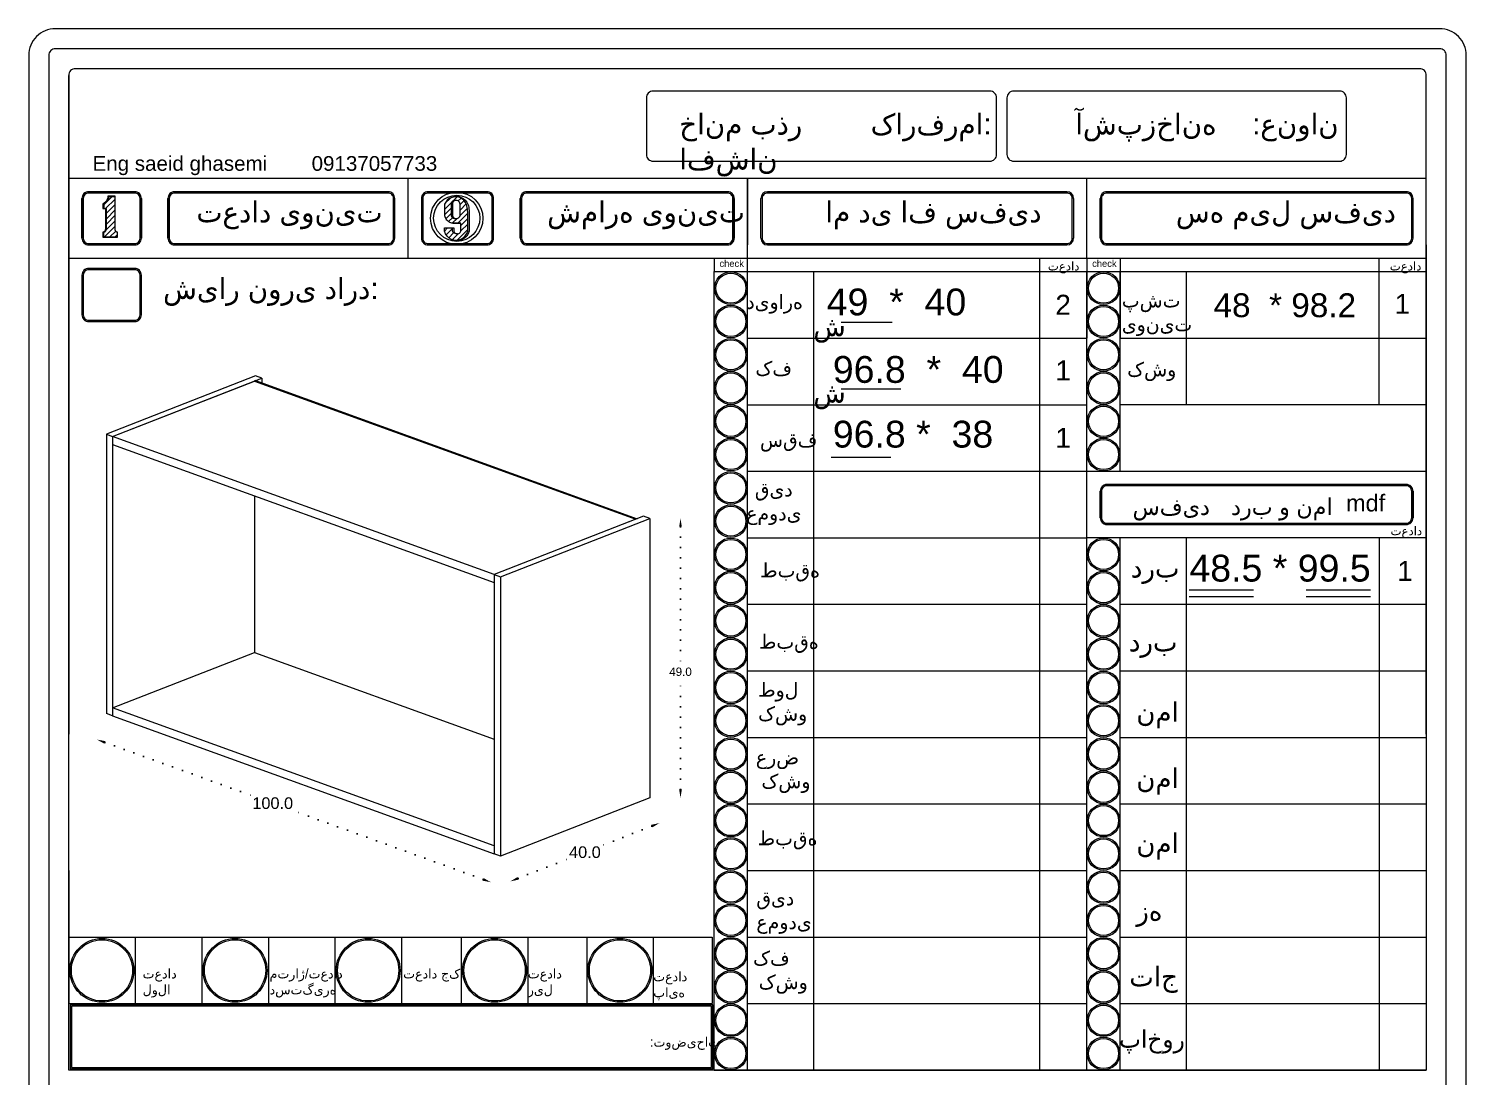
# Model space of a CAD drawing. Header units: inches. Extents: x -1979 to 7680, y -968 to 3127.
# Drawn here: x 3820.4 to 4252.4, y 2812.1 to 3126.9 of the extents above; entities that cross this region are included whole.
import ezdxf

# ---------------------------------------------------------------- set-up
doc = ezdxf.new("R2010")
doc.units = ezdxf.units.IN
doc.header["$MEASUREMENT"] = 0
doc.linetypes.add('ACAD_ISO07W100', pattern=[3, 0, -3])
doc.styles.get("Standard").update_dxf_attribs({"font": 'arial.ttf'})
doc.dimstyles.new('Copy of Standard', dxfattribs={"dimtxt": 2.5, "dimasz": 2.5, "dimexe": 0.18, "dimexo": 0.0625, "dimgap": 0.09, "dimtad": 0, "dimtih": 1, "dimtoh": 1, "dimdec": 1, "dimzin": 0, "dimdsep": 46, "dimtxsty": 'Standard', "dimcen": 0.09, "dimse1": 1, "dimse2": 1, "dimadec": 0, "dimazin": 0, "dimtfac": 1, "dimtdec": 1, "dimtix": 1, "dimtofl": 0, "dimtmove": 0, "dimatfit": 3, "dimfxl": 1, "dimtolj": 1, "dimtzin": 0, "dimarcsym": 0})
doc.dimstyles.get("Standard").update_dxf_attribs({"dimtxt": 3.5, "dimasz": 2.5, "dimexe": 0.18, "dimexo": 0.0625, "dimgap": 0.09, "dimtad": 0, "dimtih": 1, "dimtoh": 1, "dimdec": 1, "dimzin": 0, "dimdsep": 46, "dimtxsty": 'Standard', "dimcen": 0.09, "dimse1": 1, "dimse2": 1, "dimadec": 0, "dimazin": 0, "dimtfac": 1, "dimtdec": 1, "dimtix": 1, "dimtofl": 0, "dimtmove": 0, "dimatfit": 3, "dimfxl": 1, "dimtolj": 1, "dimtzin": 0, "dimarcsym": 0})

# ---------------------------------------------------------------- blocks, each defined once
blk = doc.blocks.new('*D179')
at = {"color": 0, "linetype": 'ACAD_ISO07W100', "lineweight": -2, "transparency": 16777216}
for p, q in [((4016.23, 2977.23), (4016.23, 2935.04)), ((4016.23, 2898.3), (4016.23, 2932.31))]:
    blk.add_line(p, q, dxfattribs=at)
at = {"color": 0, "transparency": 16777216}
for points in [[(4015.82, 2977.23), (4016.65, 2977.23), (4016.23, 2979.73)], [(4015.82, 2898.3), (4016.65, 2898.3), (4016.23, 2895.8)]]:
    blk.add_solid(points, dxfattribs=at)
at = {"layer": 'Defpoints', "color": 0, "transparency": 16777216}
for p in [(4006.97, 2979.73), (4016.23, 2979.73), (4006.97, 2895.8)]:
    blk.add_point(p, dxfattribs=at)
at = {"color": 0, "lineweight": 20, "transparency": 16777216, "insert": (4016.23, 2933.67), "char_height": 2.5, "attachment_point": 5}
blk.add_mtext('\\A1;49.0', dxfattribs=at)
blk = doc.blocks.new('*D180')
at = {"color": 0, "linetype": 'ACAD_ISO07W100', "lineweight": -2, "transparency": 16777216}
for p, q in [((4007.61, 2887.3), (3992.21, 2881.28)), ((3967.4, 2871.58), (3982.81, 2877.6))]:
    blk.add_line(p, q, dxfattribs=at)
at = {"color": 0, "transparency": 16777216}
for points in [[(4007.46, 2887.69), (4007.76, 2886.91), (4009.94, 2888.21)], [(3967.25, 2871.97), (3967.55, 2871.2), (3965.07, 2870.67)]]:
    blk.add_solid(points, dxfattribs=at)
at = {"layer": 'Defpoints', "color": 0, "transparency": 16777216}
for p in [(4006.97, 2895.8), (3962.11, 2878.26), (3965.07, 2870.67)]:
    blk.add_point(p, dxfattribs=at)
at = {"color": 0, "lineweight": 20, "transparency": 16777216, "insert": (3987.51, 2879.44), "char_height": 3.5, "attachment_point": 5}
blk.add_mtext('\\A1;40.0', dxfattribs=at)
blk = doc.blocks.new('*D181')
at = {"color": 0, "linetype": 'ACAD_ISO07W100', "lineweight": -2, "transparency": 16777216}
for p, q in [((3843.21, 2912.45), (3888.51, 2896.05)), ((3956.92, 2871.29), (3898.88, 2892.3))]:
    blk.add_line(p, q, dxfattribs=at)
at = {"color": 0, "transparency": 16777216}
for points in [[(3843.35, 2912.84), (3843.07, 2912.06), (3840.86, 2913.3)], [(3957.06, 2871.68), (3956.78, 2870.89), (3959.27, 2870.43)]]:
    blk.add_solid(points, dxfattribs=at)
at = {"layer": 'Defpoints', "color": 0, "transparency": 16777216}
for p in [(3843.69, 2921.13), (3840.86, 2913.3), (3962.11, 2878.26)]:
    blk.add_point(p, dxfattribs=at)
at = {"color": 0, "lineweight": 20, "transparency": 16777216, "insert": (3893.69, 2894.17), "char_height": 3.5, "attachment_point": 5}
blk.add_mtext('\\A1;100.0', dxfattribs=at)

msp = doc.modelspace()

# ---------------------------------------------------------------- hatches: boundary and pattern name
at = {"lineweight": 20}
h = msp.add_hatch(dxfattribs=at)
h.set_pattern_fill('ANSI31', color=256, scale=9.218651)
h.set_pattern_definition([(45, (3097.1085, 3615.54), (-0.8148213, 0.8148213), [])])
h.paths.add_polyline_path([(3846.87, 3065.79), (3846.78, 3065.83), (3846.7, 3065.89), (3846.62, 3065.95), (3846.55, 3066.02), (3846.49, 3066.1), (3846.44, 3066.19), (3846.4, 3066.28), (3846.37, 3066.37), (3846.35, 3066.47), (3846.35, 3066.57), (3846.35, 3076.5), (3844.48, 3076.5), (3844.46, 3076.27), (3844.41, 3076.04), (3844.34, 3075.81), (3844.26, 3075.6), (3844.15, 3075.39), (3844.03, 3075.19), (3843.89, 3075), (3843.73, 3074.83), (3843.56, 3074.67), (3843.38, 3074.52), (3843.19, 3074.39), (3842.98, 3074.28), (3842.98, 3072.87), (3843.39, 3072.87), (3843.7, 3072.85), (3843.7, 3066.61), (3843.68, 3066.51), (3843.66, 3066.42), (3843.63, 3066.33), (3843.58, 3066.24), (3843.53, 3066.16), (3843.47, 3066.08), (3843.41, 3066.01), (3843.33, 3065.95), (3843.25, 3065.89), (3843.17, 3065.85), (3843.07, 3065.81), (3842.98, 3065.78), (3842.98, 3064.36), (3847.07, 3064.36), (3847.07, 3065.74), (3846.97, 3065.76)])
h = msp.add_hatch(dxfattribs=at)
h.set_pattern_fill('ANSI31', color=256, scale=9.218651)
h.set_pattern_definition([(45, (3344.265, 3615.5903), (-0.8148213, 0.8148213), [])])
h.paths.add_polyline_path([(3952.3, 3069.88), (3952.31, 3070.06), (3952.32, 3070.49), (3952.33, 3070.92), (3952.32, 3071.35), (3952.3, 3071.78), (3952.26, 3072.28), (3952.21, 3072.75), (3952.13, 3073.22), (3952.04, 3073.68), (3951.92, 3074.14), (3951.57, 3074.79), (3951.1, 3075.36), (3950.53, 3075.83), (3949.87, 3076.18), (3949.17, 3076.39), (3948.43, 3076.47), (3947.99, 3076.42), (3947.38, 3076.24), (3946.73, 3075.89), (3946.15, 3075.42), (3945.67, 3074.84), (3945.32, 3074.18), (3945.32, 3070.75), (3945.41, 3070.44), (3945.53, 3070.14), (3945.68, 3069.86), (3945.86, 3069.6), (3946.08, 3069.36), (3946.31, 3069.14), (3946.57, 3068.95), (3946.85, 3068.8), (3947.15, 3068.67), (3947.46, 3068.58), (3947.78, 3068.53), (3947.83, 3068.53), (3949.82, 3068.53), (3950.25, 3068.51), (3950.25, 3066.07), (3950.15, 3065.85), (3950.01, 3065.66), (3949.84, 3065.5), (3949.63, 3065.38), (3949.41, 3065.31), (3949.17, 3065.28), (3948.94, 3065.31), (3948.53, 3065.35), (3948.3, 3065.43), (3948.1, 3065.54), (3947.93, 3065.7), (3947.79, 3065.89), (3947.69, 3066.1), (3947.69, 3067.04), (3945.32, 3067.04), (3945.32, 3066.07), (3945.63, 3065.29), (3946.09, 3064.6), (3946.7, 3064.02), (3947.41, 3063.59), (3948.11, 3063.35), (3948.62, 3063.3), (3949.45, 3063.39), (3950.23, 3063.65), (3950.94, 3064.08), (3951.54, 3064.65), (3952, 3065.34), (3952.3, 3066.1)])
h.paths.add_polyline_path([(3949.75, 3070.3), (3949.56, 3070.12), (3949.34, 3069.99), (3949.1, 3069.91), (3948.84, 3069.88), (3948.59, 3069.91), (3948.34, 3069.99), (3948.12, 3070.12), (3947.93, 3070.3), (3947.78, 3070.51), (3947.69, 3070.75), (3947.69, 3074.18), (3947.73, 3074.48), (3947.84, 3074.76), (3948.02, 3075), (3948.26, 3075.18), (3948.54, 3075.3), (3948.84, 3075.34), (3949.14, 3075.3), (3949.42, 3075.18), (3949.66, 3075), (3949.84, 3074.76), (3949.96, 3074.48), (3950, 3074.18), (3950, 3070.75), (3949.9, 3070.51)], flags=16)

# ---------------------------------------------------------------- linework, layer by layer
for p, q in [((3832.37, 2813.94), (3832.37, 3112.91)), ((4240.37, 3081.94), (3832.37, 3081.94)), ((3832.37, 2902.96), (3832.37, 3081.94)), ((3934.37, 3057.94), (3934.37, 3081.94)), ((4036.37, 3057.94), (4036.37, 3081.94)), ((4036.37, 3081.94), (4036.37, 3061.94)), ((4138.37, 3057.94), (4138.37, 3081.94)), ((3836.37, 3063.94), (3836.37, 3075.94)), ((3852.21, 3077.94), (3838.37, 3077.94)), ((3854.21, 3075.94), (3854.21, 3063.94)), ((3862.21, 3063.94), (3862.21, 3075.94)), ((3928.37, 3077.94), (3864.21, 3077.94)), ((3930.37, 3063.94), (3930.37, 3075.94)), ((3938.37, 3075.94), (3938.37, 3063.94)), ((3958.08, 3077.94), (3940.37, 3077.94)), ((3960.08, 3063.94), (3960.08, 3075.94)), ((3968.08, 3063.94), (3968.08, 3075.94)), ((4030.37, 3077.94), (3970.08, 3077.94)), ((4032.37, 3075.94), (4032.37, 3063.94)), ((4040.37, 3063.94), (4040.37, 3075.94)), ((4132.37, 3077.94), (4042.37, 3077.94)), ((4134.37, 3075.94), (4134.37, 3063.94)), ((4142.37, 3063.94), (4142.37, 3075.94)), ((4234.37, 3077.94), (4144.37, 3077.94)), ((4236.37, 3063.94), (4236.37, 3075.94)), ((3842.98, 3074.28), (3842.98, 3072.87)), ((3842.98, 3064.36), (3847.07, 3064.36)), ((3838.37, 3061.94), (3852.21, 3061.94)), ((3928.37, 3061.94), (3864.21, 3061.94)), ((3940.37, 3061.94), (3958.08, 3061.94)), ((4030.37, 3061.94), (3970.08, 3061.94)), ((4042.37, 3061.94), (4132.37, 3061.94)), ((4144.37, 3061.94), (4234.37, 3061.94)), ((4240.37, 3061.94), (4240.37, 2813.94)), ((3832.37, 3057.94), (4240.37, 3057.94)), ((4026.37, 3057.94), (4026.37, 3053.94)), ((4036.37, 2813.94), (4036.37, 3057.94)), ((4124.19, 2813.94), (4124.19, 3057.94)), ((4138.37, 3057.94), (4138.37, 3033.94)), ((4148.37, 3057.94), (4148.37, 3033.94)), ((4226.15, 3013.94), (4226.15, 3057.94)), ((4026.37, 3053.94), (4240.37, 3053.94)), ((4026.37, 2813.94), (4026.37, 3053.94)), ((4056.18, 3053.94), (4056.18, 2813.94)), ((4138.37, 2897.94), (4138.37, 3053.94)), ((4138.37, 2813.94), (4138.37, 3053.94)), ((4148.37, 2993.94), (4148.37, 3053.94)), ((4148.37, 2993.94), (4148.37, 3053.94)), ((4148.37, 3053.94), (4148.37, 3033.94)), ((4168.18, 3053.94), (4168.18, 3013.94)), ((4064.53, 3038.69), (4079.86, 3038.69)), ((4036.37, 3033.94), (4138.37, 3033.94)), ((4148.37, 3033.94), (4240.37, 3033.94)), ((4064.53, 3018.69), (4082.42, 3018.69)), ((4036.37, 3013.94), (4138.37, 3013.94)), ((4240.37, 3013.94), (4148.37, 3013.94)), ((4240.37, 3013.94), (4220.37, 3013.94)), ((4061.53, 2998.19), (4079.42, 2998.19)), ((4036.37, 2993.94), (4240.37, 2993.94)), ((4234.37, 2989.94), (4144.37, 2989.94)), ((4142.37, 2979.94), (4142.37, 2987.94)), ((4236.37, 2987.94), (4236.37, 2979.94)), ((4234.37, 2977.94), (4144.37, 2977.94)), ((4036.37, 2973.94), (4138.37, 2973.94)), ((4240.37, 2973.94), (4138.37, 2973.94)), ((4148.37, 2813.94), (4148.37, 2973.94)), ((4168.18, 2973.94), (4168.18, 2813.94)), ((4226.15, 2973.94), (4226.15, 2813.94)), ((4169.06, 2958.34), (4188.4, 2958.34)), ((4169.06, 2956.32), (4188.4, 2956.32)), ((4204.24, 2958.34), (4223.57, 2958.34)), ((4204.24, 2956.32), (4223.57, 2956.32)), ((4036.37, 2953.94), (4138.37, 2953.94)), ((4036.37, 2953.94), (4056.18, 2953.94)), ((4036.37, 2953.94), (4138.37, 2953.94)), ((4104.88, 2953.94), (4138.37, 2953.94)), ((4148.37, 2953.94), (4240.37, 2953.94)), ((4036.37, 2933.94), (4056.18, 2933.94)), ((4036.37, 2933.94), (4138.37, 2933.94)), ((4148.37, 2933.94), (4240.37, 2933.94)), ((4148.37, 2933.94), (4240.37, 2933.94)), ((4036.37, 2913.94), (4138.37, 2913.94)), ((4148.37, 2913.94), (4240.37, 2913.94)), ((4036.37, 2893.94), (4138.37, 2893.94)), ((4124.19, 2893.94), (4138.37, 2893.94)), ((4148.37, 2893.94), (4240.37, 2893.94)), ((3832.37, 2873.94), (3832.37, 2833.94)), ((3832.37, 2873.94), (3832.37, 2833.94)), ((4036.37, 2873.94), (4138.37, 2873.94)), ((4124.19, 2873.94), (4138.37, 2873.94)), ((4148.37, 2873.94), (4240.37, 2873.94)), ((4148.37, 2873.94), (4240.37, 2873.94)), ((3832.37, 2853.94), (4025.75, 2853.94)), ((3852.37, 2853.94), (3852.37, 2833.94)), ((3872.37, 2853.94), (3872.37, 2833.94)), ((3892.37, 2853.94), (3892.37, 2833.94)), ((3912.37, 2853.94), (3912.37, 2833.94)), ((3932.37, 2853.94), (3932.37, 2833.94)), ((3950.36, 2853.94), (3950.36, 2833.94)), ((3970.36, 2853.94), (3970.36, 2833.94)), ((3988.04, 2853.94), (3988.04, 2833.94)), ((4008.04, 2853.94), (4008.04, 2833.94)), ((4025.75, 2853.94), (4025.75, 2833.94)), ((4036.37, 2853.94), (4138.37, 2853.94)), ((4036.37, 2853.94), (4138.37, 2853.94)), ((4124.19, 2853.94), (4138.37, 2853.94)), ((4148.37, 2853.94), (4240.37, 2853.94)), ((4148.37, 2853.94), (4240.37, 2853.94)), ((3832.37, 2833.94), (4025.75, 2833.94)), ((4036.37, 2833.94), (4138.37, 2833.94)), ((4036.37, 2833.94), (4138.37, 2833.94)), ((4124.19, 2833.94), (4138.37, 2833.94)), ((4148.37, 2833.94), (4240.37, 2833.94)), ((4148.37, 2833.94), (4240.37, 2833.94)), ((4026.37, 2813.94), (3832.37, 2813.94)), ((4026.37, 2813.94), (4138.37, 2813.94)), ((4026.37, 2813.94), (4240.37, 2813.94)), ((4026.37, 2813.94), (4138.37, 2813.94))]:
    msp.add_line(p, q, dxfattribs=at)
at = {"linetype": 'Continuous', "lineweight": 20, "extrusion": (0, 0.92657, 0.376122)}
for p, q in [((3888.56, 3022.59), (3843.69, 3005.06)), ((3845.56, 3004.38), (3890.42, 3021.92)), ((3845.56, 3004.38), (3888.18, 3021.04)), ((3888.52, 3021.17), (3888.18, 3021.04)), ((4002.86, 2979.53), (3888.18, 3021.04)), ((3888.18, 3021.04), (4002.86, 2979.53)), ((3888.52, 3021.17), (4003.2, 2979.66)), ((3890.42, 3021.92), (3888.56, 3022.59)), ((3890.42, 3021.92), (3890.42, 3020.48)), ((3843.69, 3005.06), (3845.56, 3004.38)), ((3843.69, 3005.06), (3843.69, 2921.13)), ((3960.24, 2962.87), (3845.56, 3004.38)), ((3845.56, 3004.38), (3845.56, 3001.99)), ((3845.56, 3004.38), (3845.56, 2920.45)), ((3845.56, 3001.99), (3960.24, 2960.47)), ((3888.18, 2986.56), (3888.18, 2939.51)), ((4005.11, 2980.41), (3960.24, 2962.87)), ((4002.86, 2979.53), (3960.24, 2962.87)), ((3962.11, 2962.2), (4006.97, 2979.73)), ((4003.2, 2979.66), (4002.86, 2979.53)), ((4006.97, 2979.73), (4005.11, 2980.41)), ((4006.97, 2979.73), (4006.97, 2895.8)), ((3960.24, 2962.87), (3960.24, 2960.47)), ((3960.24, 2962.87), (3962.11, 2962.2)), ((3960.24, 2962.87), (3960.24, 2878.94)), ((3962.11, 2962.2), (3962.11, 2878.26)), ((3845.56, 2922.85), (3888.18, 2939.51)), ((3888.18, 2939.51), (3960.24, 2913.42)), ((3845.56, 2920.45), (3843.69, 2921.13)), ((3960.24, 2881.34), (3845.56, 2922.85)), ((3845.56, 2922.85), (3845.56, 2920.45)), ((3845.56, 2920.45), (3960.24, 2878.94)), ((4006.97, 2895.8), (3962.11, 2878.26)), ((3960.24, 2881.34), (3960.24, 2878.94)), ((3962.11, 2878.26), (3960.24, 2878.94))]:
    msp.add_line(p, q, dxfattribs=at)
at = {"lineweight": 20}
for points in [[(3828.37, 2520.91), (4244.37, 2520.91, 0.414214), (4252.37, 2528.91), (4252.37, 3118.91, 0.414214), (4244.37, 3126.91), (3828.37, 3126.91, 0.414214), (3820.37, 3118.91), (3820.37, 2528.91, 0.414214)], [(3828.37, 2526.91), (4244.37, 2526.91, 0.414214), (4246.37, 2528.91), (4246.37, 3118.91, 0.414214), (4244.37, 3120.91), (3828.37, 3120.91, 0.414214), (3826.37, 3118.91), (3826.37, 2528.91, 0.414214)], [(4111.22, 3106.16, 0.414214), (4109.22, 3108.16), (4007.98, 3108.16, 0.414214), (4005.98, 3106.16), (4005.98, 3089.12, 0.414214), (4007.98, 3087.12), (4109.22, 3087.12, 0.414214), (4111.22, 3089.12)], [(4116.35, 3087.12), (4214.35, 3087.12, 0.414214), (4216.35, 3089.12), (4216.35, 3106.16, 0.414214), (4214.35, 3108.16), (4116.35, 3108.16, 0.414214), (4114.35, 3106.16), (4114.35, 3089.12, 0.414214)], [(4216.35, 3106.16, 0.414214), (4214.35, 3108.16), (4116.35, 3108.16, 0.414214), (4114.35, 3106.16), (4114.35, 3089.12, 0.414214), (4116.35, 3087.12), (4214.35, 3087.12, 0.414214), (4216.35, 3089.12)], [(3854.21, 3075.94, 0.414214), (3852.21, 3077.94), (3838.37, 3077.94, 0.414214), (3836.37, 3075.94), (3836.37, 3063.94, 0.414214), (3838.37, 3061.94), (3852.21, 3061.94, 0.414214), (3854.21, 3063.94)], [(3853.81, 3075.94, 0.414214), (3852.21, 3077.54), (3838.37, 3077.54, 0.414214), (3836.77, 3075.94), (3836.77, 3063.94, 0.414214), (3838.37, 3062.34), (3852.21, 3062.34, 0.414214), (3853.81, 3063.94)], [(3930.37, 3075.94, 0.414214), (3928.37, 3077.94), (3864.21, 3077.94, 0.414214), (3862.21, 3075.94), (3862.21, 3063.94, 0.414214), (3864.21, 3061.94), (3928.37, 3061.94, 0.414214), (3930.37, 3063.94)], [(3929.97, 3075.94, 0.414214), (3928.37, 3077.54), (3864.21, 3077.54, 0.414214), (3862.61, 3075.94), (3862.61, 3063.94, 0.414214), (3864.21, 3062.34), (3928.37, 3062.34, 0.414214), (3929.97, 3063.94)], [(3960.08, 3075.94, 0.414214), (3958.08, 3077.94), (3940.37, 3077.94, 0.414214), (3938.37, 3075.94), (3938.37, 3063.94, 0.414214), (3940.37, 3061.94), (3958.08, 3061.94, 0.414214), (3960.08, 3063.94)], [(3959.68, 3075.94, 0.414214), (3958.08, 3077.54), (3940.37, 3077.54, 0.414214), (3938.77, 3075.94), (3938.77, 3063.94, 0.414214), (3940.37, 3062.34), (3958.08, 3062.34, 0.414214), (3959.68, 3063.94)], [(4032.37, 3075.94, 0.414214), (4030.37, 3077.94), (3970.08, 3077.94, 0.414214), (3968.08, 3075.94), (3968.08, 3063.94, 0.414214), (3970.08, 3061.94), (4030.37, 3061.94, 0.414214), (4032.37, 3063.94)], [(4031.97, 3075.94, 0.414214), (4030.37, 3077.54), (3970.08, 3077.54, 0.414214), (3968.48, 3075.94), (3968.48, 3063.94, 0.414214), (3970.08, 3062.34), (4030.37, 3062.34, 0.414214), (4031.97, 3063.94)], [(4133.97, 3075.94, 0.414214), (4132.37, 3077.54), (4042.37, 3077.54, 0.414214), (4040.77, 3075.94), (4040.77, 3063.94, 0.414214), (4042.37, 3062.34), (4132.37, 3062.34, 0.414214), (4133.97, 3063.94)], [(4236.37, 3075.94, 0.414214), (4234.37, 3077.94), (4144.37, 3077.94, 0.414214), (4142.37, 3075.94), (4142.37, 3063.94, 0.414214), (4144.37, 3061.94), (4234.37, 3061.94, 0.414214), (4236.37, 3063.94)], [(4235.97, 3075.94, 0.414214), (4234.37, 3077.54), (4144.37, 3077.54, 0.414214), (4142.77, 3075.94), (4142.77, 3063.94, 0.414214), (4144.37, 3062.34), (4234.37, 3062.34, 0.414214), (4235.97, 3063.94)], [(3854.21, 3052.9, 0.414214), (3852.21, 3054.9), (3838.37, 3054.9, 0.414214), (3836.37, 3052.9), (3836.37, 3040.9, 0.414214), (3838.37, 3038.9), (3852.21, 3038.9, 0.414214), (3854.21, 3040.9)], [(3854.21, 3052.9, 0.414214), (3852.21, 3054.9), (3838.37, 3054.9, 0.414214), (3836.37, 3052.9), (3836.37, 3040.9, 0.414214), (3838.37, 3038.9), (3852.21, 3038.9, 0.414214), (3854.21, 3040.9)], [(3853.81, 3052.9, 0.414214), (3852.21, 3054.5), (3838.37, 3054.5, 0.414214), (3836.77, 3052.9), (3836.77, 3040.9, 0.414214), (3838.37, 3039.3), (3852.21, 3039.3, 0.414214), (3853.81, 3040.9)], [(3853.81, 3052.9, 0.414214), (3852.21, 3054.5), (3838.37, 3054.5, 0.414214), (3836.77, 3052.9), (3836.77, 3040.9, 0.414214), (3838.37, 3039.3), (3852.21, 3039.3, 0.414214), (3853.81, 3040.9)], [(4236.37, 2987.94, 0.414214), (4234.37, 2989.94), (4144.37, 2989.94, 0.414214), (4142.37, 2987.94), (4142.37, 2979.94, 0.414214), (4144.37, 2977.94), (4234.37, 2977.94, 0.414214), (4236.37, 2979.94)], [(4235.97, 2987.94, 0.414214), (4234.37, 2989.54), (4144.37, 2989.54, 0.414214), (4142.77, 2987.94), (4142.77, 2979.94, 0.414214), (4144.37, 2978.34), (4234.37, 2978.34, 0.414214), (4235.97, 2979.94)]]:
    msp.add_lwpolyline(points, format="xyb", close=True, dxfattribs=at)
for points in [[(4240.37, 2914.89), (4240.37, 3112.91, 0.414214), (4238.37, 3114.91), (3834.37, 3114.91, 0.414214), (3832.37, 3112.91), (3832.37, 2914.89)], [(4111.22, 3106.16, 0.414214), (4109.22, 3108.16), (4007.98, 3108.16, 0.414214), (4005.98, 3106.16), (4005.98, 3089.12, 0.414214), (4007.98, 3087.12), (4109.22, 3087.12, 0.414214), (4111.22, 3089.12), (4111.22, 3106.16)]]:
    msp.add_lwpolyline(points, format="xyb", dxfattribs=at)
for points in [[(3842.67, 3064.29), (3847.07, 3064.29), (3847.07, 3064.36), (3847.07, 3065.74), (3846.97, 3065.76), (3846.87, 3065.79), (3846.78, 3065.83), (3846.7, 3065.89), (3846.62, 3065.95), (3846.55, 3066.02), (3846.49, 3066.1), (3846.44, 3066.19), (3846.4, 3066.28), (3846.37, 3066.37), (3846.35, 3066.47), (3846.35, 3066.57), (3846.35, 3076.5), (3846.35, 3076.56), (3844.18, 3076.56), (3844.16, 3076.32), (3844.11, 3076.09), (3844.04, 3075.86), (3843.95, 3075.65), (3843.85, 3075.43), (3843.72, 3075.23), (3843.58, 3075.04), (3843.43, 3074.87), (3843.25, 3074.71), (3843.07, 3074.56), (3842.87, 3074.43), (3842.67, 3074.32), (3842.67, 3072.87), (3842.98, 3072.87), (3843.39, 3072.87), (3843.39, 3066.57), (3843.37, 3066.47), (3843.35, 3066.38), (3843.32, 3066.29), (3843.27, 3066.2), (3843.22, 3066.11), (3843.16, 3066.04), (3843.09, 3065.97), (3843.02, 3065.9), (3842.94, 3065.85), (3842.85, 3065.8), (3842.76, 3065.76), (3842.67, 3065.74), (3842.67, 3064.29), (3842.98, 3064.36), (3842.98, 3065.78), (3843.07, 3065.81), (3843.17, 3065.85), (3843.25, 3065.89), (3843.33, 3065.95), (3843.41, 3066.01), (3843.47, 3066.08), (3843.53, 3066.16), (3843.58, 3066.24), (3843.63, 3066.33), (3843.66, 3066.42), (3843.68, 3066.51), (3843.7, 3066.61), (3843.7, 3072.85), (3843.39, 3072.87)], [(3842.67, 3074.32), (3842.98, 3074.28), (3843.19, 3074.39), (3843.38, 3074.52), (3843.56, 3074.67), (3843.73, 3074.83), (3843.89, 3075), (3844.03, 3075.19), (3844.15, 3075.39), (3844.26, 3075.6), (3844.34, 3075.81), (3844.41, 3076.04), (3844.46, 3076.27), (3844.48, 3076.5)], [(3844.18, 3076.56), (3844.48, 3076.5), (3846.35, 3076.5)], [(3947.38, 3076.24), (3946.73, 3075.89), (3946.15, 3075.42), (3945.67, 3074.84), (3945.32, 3074.18), (3945.32, 3070.75), (3945.41, 3070.44), (3945.53, 3070.14), (3945.68, 3069.86), (3945.86, 3069.6), (3946.08, 3069.36), (3946.31, 3069.14), (3946.57, 3068.95), (3946.85, 3068.8), (3947.15, 3068.67), (3947.46, 3068.58), (3947.78, 3068.53), (3947.83, 3068.53), (3948.1, 3068.51), (3950.25, 3068.51)], [(3947.38, 3076.24), (3947.99, 3076.42), (3948.1, 3076.46), (3948.84, 3076.53), (3949.58, 3076.46), (3950.3, 3076.24), (3950.96, 3075.89), (3951.54, 3075.42), (3952.01, 3074.84), (3952.36, 3074.18), (3952.48, 3073.72), (3952.58, 3073.25), (3952.66, 3072.78), (3952.71, 3072.3), (3952.75, 3071.79), (3952.76, 3071.36), (3952.77, 3070.92), (3952.77, 3070.49), (3952.76, 3070.06), (3952.75, 3069.88), (3952.75, 3066.07), (3952.44, 3065.29), (3951.98, 3064.6), (3951.37, 3064.02), (3950.66, 3063.59), (3949.87, 3063.32), (3949.17, 3063.24)], [(3948.11, 3063.35), (3948.62, 3063.3), (3949.45, 3063.39), (3950.23, 3063.65), (3950.94, 3064.08), (3951.54, 3064.65), (3952, 3065.34), (3952.3, 3066.1), (3952.3, 3069.88), (3952.31, 3070.06), (3952.32, 3070.49), (3952.33, 3070.92), (3952.32, 3071.35), (3952.3, 3071.78), (3952.26, 3072.28), (3952.21, 3072.75), (3952.13, 3073.22), (3952.04, 3073.68), (3951.92, 3074.14), (3951.57, 3074.79), (3951.1, 3075.36), (3950.53, 3075.83), (3949.87, 3076.18), (3949.17, 3076.39), (3948.43, 3076.47), (3947.99, 3076.42)], [(3948.43, 3075.29), (3948.14, 3075.25), (3947.86, 3075.13), (3947.62, 3074.95), (3947.44, 3074.71), (3947.33, 3074.44), (3947.29, 3074.14), (3947.29, 3070.74), (3947.38, 3070.51), (3947.53, 3070.3), (3947.72, 3070.12), (3947.94, 3069.99), (3948.18, 3069.91), (3948.43, 3069.88), (3948.84, 3069.88), (3949.1, 3069.91), (3949.34, 3069.99), (3949.56, 3070.12), (3949.75, 3070.3), (3949.9, 3070.51), (3950, 3070.75), (3950, 3074.18)], [(3950, 3074.18), (3949.96, 3074.48), (3949.84, 3074.76), (3949.66, 3075), (3949.42, 3075.18), (3949.14, 3075.3), (3948.84, 3075.34), (3948.54, 3075.3), (3948.26, 3075.18), (3948.02, 3075), (3947.84, 3074.76), (3947.73, 3074.48), (3947.69, 3074.18), (3947.69, 3070.75), (3947.78, 3070.51), (3947.93, 3070.3), (3948.12, 3070.12), (3948.34, 3069.99), (3948.59, 3069.91), (3948.84, 3069.88)], [(3949.17, 3065.28), (3949.41, 3065.31), (3949.63, 3065.38), (3949.84, 3065.5), (3950.01, 3065.66), (3950.15, 3065.85), (3950.25, 3066.07), (3950.25, 3068.51), (3949.82, 3068.53), (3947.83, 3068.53)], [(3949.03, 3063.23), (3948.2, 3063.32), (3948.11, 3063.35), (3947.41, 3063.59), (3946.7, 3064.02), (3946.09, 3064.6), (3945.63, 3065.29), (3945.32, 3066.07), (3945.32, 3067.04), (3947.69, 3067.04), (3948.1, 3067.04), (3948.1, 3066.07), (3948.19, 3065.85), (3948.33, 3065.66), (3948.51, 3065.5), (3948.71, 3065.38), (3948.94, 3065.31)], [(3949.17, 3065.28), (3948.94, 3065.31), (3948.53, 3065.35), (3948.3, 3065.43), (3948.1, 3065.54), (3947.93, 3065.7), (3947.79, 3065.89), (3947.69, 3066.1), (3947.69, 3067.04)]]:
    msp.add_lwpolyline(points, dxfattribs=at)
for points in [[(3949.17, 3063.23), (3949.17, 3063.24), (3949.03, 3063.23)], [(3832.37, 3057.94), (4240.37, 3057.94), (4240.37, 2813.94), (3832.37, 2813.94)], [(4026.37, 2813.94), (3832.37, 2813.94), (3832.37, 3057.94), (4240.37, 3057.94), (4240.37, 2813.94)], [(4025.97, 2833.54), (3832.77, 2833.54), (3832.77, 2814.34), (4025.97, 2814.34)], [(4025.57, 2833.14), (3833.17, 2833.14), (3833.17, 2814.74), (4025.57, 2814.74)]]:
    msp.add_lwpolyline(points, close=True, dxfattribs=at)
for centre, radius in [((3948.98, 3069.95), 7.86), ((3948.98, 3069.95), 6.94), ((4031.37, 3048.94), 4.92), ((4031.37, 3048.94), 4.52), ((4143.37, 3048.94), 4.92), ((4143.37, 3048.94), 4.52), ((4031.37, 3038.94), 4.92), ((4031.37, 3038.94), 4.52), ((4143.37, 3038.94), 4.92), ((4143.37, 3038.94), 4.52), ((4031.37, 3028.94), 4.92), ((4031.37, 3028.94), 4.52), ((4143.37, 3028.94), 4.92), ((4143.37, 3028.94), 4.52), ((4031.37, 3018.94), 4.92), ((4031.37, 3018.94), 4.52), ((4143.37, 3018.94), 4.92), ((4143.37, 3018.94), 4.52), ((4031.37, 3008.94), 4.92), ((4031.37, 3008.94), 4.52), ((4143.37, 3008.94), 4.92), ((4143.37, 3008.94), 4.52), ((4031.37, 2998.94), 4.92), ((4031.37, 2998.94), 4.52), ((4143.37, 2998.94), 4.92), ((4143.37, 2998.94), 4.52), ((4031.37, 2988.94), 4.92), ((4031.37, 2988.94), 4.52), ((4031.37, 2978.94), 4.92), ((4031.37, 2978.94), 4.52), ((4031.37, 2968.94), 4.92), ((4031.37, 2968.94), 4.52), ((4143.37, 2968.94), 4.92), ((4143.37, 2968.94), 4.52), ((4031.37, 2958.94), 4.92), ((4143.37, 2958.94), 4.92), ((4031.37, 2958.94), 4.52), ((4143.37, 2958.94), 4.52), ((4031.37, 2948.94), 4.92), ((4031.37, 2948.94), 4.52), ((4143.37, 2948.94), 4.92), ((4143.37, 2948.94), 4.52), ((4031.37, 2938.94), 4.92), ((4031.37, 2938.94), 4.52), ((4143.37, 2938.94), 4.92), ((4143.37, 2938.94), 4.52), ((4031.37, 2928.94), 4.92), ((4031.37, 2928.94), 4.52), ((4143.37, 2928.94), 4.92), ((4143.37, 2928.94), 4.52), ((4031.37, 2918.94), 4.92), ((4031.37, 2918.94), 4.52), ((4143.37, 2918.94), 4.92), ((4143.37, 2918.94), 4.52), ((4031.37, 2908.94), 4.92), ((4031.37, 2908.94), 4.52), ((4143.37, 2908.94), 4.92), ((4143.37, 2908.94), 4.52), ((4031.37, 2898.94), 4.92), ((4031.37, 2898.94), 4.52), ((4143.37, 2898.94), 4.92), ((4143.37, 2898.94), 4.52), ((4031.37, 2888.94), 4.92), ((4031.37, 2888.94), 4.52), ((4143.37, 2888.94), 4.92), ((4143.37, 2888.94), 4.52), ((4031.37, 2878.94), 4.92), ((4031.37, 2878.94), 4.52), ((4143.37, 2878.94), 4.92), ((4143.37, 2878.94), 4.52), ((4031.37, 2868.94), 4.92), ((4031.37, 2868.94), 4.52), ((4143.37, 2868.94), 4.92), ((4143.37, 2868.94), 4.52), ((4031.37, 2858.94), 4.92), ((4031.37, 2858.94), 4.52), ((4143.37, 2858.94), 4.92), ((4143.37, 2858.94), 4.52), ((3842.37, 2843.94), 9.6), ((3842.37, 2843.94), 9.2), ((3882.37, 2843.94), 9.6), ((3882.37, 2843.94), 9.2), ((3922.37, 2843.94), 9.6), ((3922.37, 2843.94), 9.2), ((3960.36, 2843.94), 9.6), ((3960.36, 2843.94), 9.2), ((3998.04, 2843.94), 9.6), ((3998.04, 2843.94), 9.2), ((4031.37, 2848.94), 4.92), ((4031.37, 2848.94), 4.52), ((4143.37, 2848.94), 4.92), ((4143.37, 2848.94), 4.52), ((4031.37, 2838.94), 4.92), ((4031.37, 2838.94), 4.52), ((4143.37, 2838.94), 4.92), ((4143.37, 2838.94), 4.52), ((4031.37, 2828.94), 4.92), ((4031.37, 2828.94), 4.52), ((4143.37, 2828.94), 4.92), ((4143.37, 2828.94), 4.52), ((4031.37, 2818.94), 4.92), ((4031.37, 2818.94), 4.52), ((4143.37, 2818.94), 4.92), ((4143.37, 2818.94), 4.52)]:
    msp.add_circle(centre, radius, dxfattribs=at)
for centre, start, end in [((3838.37, 3075.94), 90, 180), ((3852.21, 3075.94), 0, 90), ((3864.21, 3075.94), 90, 180), ((3928.37, 3075.94), 0, 90), ((3940.37, 3075.94), 90, 180), ((3958.08, 3075.94), 0, 90), ((3970.08, 3075.94), 90, 180), ((4030.37, 3075.94), 0, 90), ((4042.37, 3075.94), 90, 180), ((4132.37, 3075.94), 0, 90), ((4144.37, 3075.94), 90, 180), ((4234.37, 3075.94), 0, 90), ((3838.37, 3063.94), 180, 270), ((3852.21, 3063.94), 270, 0), ((3864.21, 3063.94), 180, 270), ((3928.37, 3063.94), 270, 0), ((3940.37, 3063.94), 180, 270), ((3958.08, 3063.94), 270, 0), ((3970.08, 3063.94), 180, 270), ((4030.37, 3063.94), 270, 0), ((4042.37, 3063.94), 180, 270), ((4132.37, 3063.94), 270, 0), ((4144.37, 3063.94), 180, 270), ((4234.37, 3063.94), 270, 0), ((4144.37, 2987.94), 90, 180), ((4234.37, 2987.94), 0, 90), ((4144.37, 2979.94), 180, 270), ((4234.37, 2979.94), 270, 0)]:
    msp.add_arc(centre, 2, start, end, dxfattribs=at)

# ---------------------------------------------------------------- texts
at = {"lineweight": 20, "attachment_point": 1}
for s, width, gutter_width, heights, insert, char_height in [('آشپزخانه', 22.2332, 164.79, [0], (4134.87, 3101.45), 6.311), ('خانم بذر افشان', 63.6911, 164.79, [0], (4015.87, 3101.45), 6.3113), ('{\\fArial|b0|i0|c178|p34;کارفرما:}', 0.2338, 164.79, [0], (4073.37, 3101.45), 6.3113), (':عنوان', 22.2332, 164.79, [0], (4188.04, 3101.45), 6.311), ('{\\fArial|b0|i0|c178|p34;Eng saeid ghasemi}', 79.2452, 164.79, [0], (3839.54, 3088.64), 4.4179), ('{\\fArial|b0|i0|c178|p34;09137057733 }', 65.4498, 164.79, [0], (3905.38, 3088.64), 4.4179), ('{\\fArial|b0|i0|c178|p34;تعداد یونیت}', 65.4498, 164.79, [0], (3870.75, 3075.06), 6.3113), ('{\\fArial|b0|i0|c178|p34;شماره یونیت}', 65.4498, 164.79, [0], (3976.17, 3075.06), 6.3113), ('{\\fArial|b0|i0|c178|p34;ام دی اف سفید}', 65.4498, 164.79, [0], (4059.78, 3075.06), 6.3113), ('{\\fArial|b0|i0|c178|p34;سه میل سفید}', 65.4498, 164.79, [0], (4165.11, 3075.06), 6.3113), ('{\\fArial|b0|i0|c178|p34;check}', 8.1204, 164.79, [0], (4027.95, 3057.36), 2.0101), ('{\\fArial|b0|i0|c178|p34;تعداد }', 11.7486, 164.79, [0], (4126.62, 3056.95), 2.6665), ('{\\fArial|b0|i0|c178|p34;check}', 8.423, 164.79, [0], (4139.95, 3057.36), 2.0101), ('{\\fArial|b0|i0|c178|p34;تعداد }', 10.9902, 164.79, [0], (4229.38, 3056.95), 2.6665), ('{\\fArial|b0|i0|c178|p34;شیار نوری دارد:}', 65.4498, 164.79, [0], (3860.75, 3052.02), 6.3113), ('{\\fArial|b0|i0|c178|p34;شیار نوری دارد:}', 65.4498, 164.79, [0], (3860.75, 3052.02), 6.3113), ('{\\fArial|b0|i0|c178|p34;دیواره }', 17.3175, 247.18, [0], (4036.01, 3047.03), 4.3074), ('49  *  40', 61.9823, 462.54, [8.23], (4060.18, 3048.84), 8.06), ('2{\\fArial|b0|i0|c178|p34; }', 8.5903, 164.79, [0], (4128.89, 3046.97), 6), ('{\\fArial|b0|i0|c178|p34;پشت \\Pیونیت}', 19.3052, 247.18, [0], (4148.87, 3047.48), 4.3074), ('48  * 98.2', 58.0086, 411.15, [7.32], (4176.42, 3047.4), 7.165), ('1{\\fArial|b0|i0|c178|p34; }', 8.5903, 164.79, [0], (4230.85, 3047.24), 6), ('{\\fArial|b0|i0|c178|p34;ش}', 15.3157, 346.26, [0], (4056.18, 3040.59), 6.0339), ('96.8  *  40', 65.2593, 462.54, [0], (4062.01, 3028.56), 8.0603), ('{\\fArial|b0|i0|c178|p34;کف }', 15.3367, 247.18, [0], (4038.75, 3027.03), 4.3074), ('1{\\fArial|b0|i0|c178|p34; }', 8.5903, 164.79, [0], (4128.89, 3027.24), 6), ('{\\fArial|b0|i0|c178|p34;کشو }', 17.7019, 247.18, [0], (4150.48, 3026.76), 4.3074), ('{\\fArial|b0|i0|c178|p34;ش}', 15.3157, 346.26, [0], (4056.18, 3020.59), 6.0339), ('96.8 *  38', 66.8047, 462.54, [0], (4062.01, 3009.11), 8.06), ('1{\\fArial|b0|i0|c178|p34; }', 8.5903, 164.79, [0], (4128.89, 3006.97), 6), ('{\\fArial|b0|i0|c178|p34;سقف}', 20.995, 247.18, [0], (4040.11, 3005.56), 4.3074), ('\\pxqc;{\\fArial|b0|i0|c178|p34;قید\\Pعمودی  }', 21.1589, 247.18, [0], (4033.69, 2990.67), 4.3074), ('{\\fArial|b0|i0|c178|p34;سفید}', 37.9723, 164.79, [0], (4152.1, 2985.86), 5.0582), ('{\\fArial|b0|i0|c178|p34;درب و نما}', 36.0682, 164.79, [0], (4181.71, 2985.86), 5.0582), ('mdf', 17.2431, 132.07, [0], (4216.22, 2986.91), 5.058), ('{\\fArial|b0|i0|c178|p34;تعداد }', 10.7715, 164.79, [0], (4229.6, 2977.39), 2.6665), ('48.5 * 99.5', 65.2593, 462.54, [8.23], (4169.18, 2968.84), 8.0603), ('{\\fArial|b0|i0|c178|p34;طبقه}', 98.1747, 247.18, [0], (4040.16, 2966.36), 4.3074), ('{\\fArial|b0|i0|c178|p34;درب}', 20.6748, 340.12, [0], (4151.57, 2967.94), 5.927), ('1{\\fArial|b0|i0|c178|p34; }', 8.5903, 164.79, [0], (4231.62, 2966.97), 6), ('{\\fArial|b0|i0|c178|p34;طبقه}', 14.1457, 164.79, [0], (4039.8, 2944.9), 4.3074), ('{\\fArial|b0|i0|c178|p34;درب}', 13.4202, 164.79, [0], (4150.98, 2945.73), 5.927), ('{\\fArial|b0|i0|c178|p34;طول \\Pکشو}', 17.6756, 164.79, [0], (4039.56, 2930.46), 4.3074), ('{\\fArial|b0|i0|c178|p34;نما}', 11.1787, 164.79, [0], (4153.22, 2924.56), 5.927), ('{\\fArial|b0|i0|c178|p34;عرض \\P کشو}', 18.5758, 164.79, [0], (4038.88, 2910.16), 4.3074), ('{\\fArial|b0|i0|c178|p34;نما}', 11.1787, 164.79, [0], (4153.22, 2904.67), 5.927), ('{\\fArial|b0|i0|c178|p34;طبقه}', 14.2061, 164.79, [0], (4039.42, 2885.85), 4.3074), ('{\\fArial|b0|i0|c178|p34;نما}', 11.1787, 164.79, [0], (4153.22, 2885.13), 5.927), ('{\\fArial|b0|i0|c178|p34;قید \\Pعمودی}', 14.0099, 164.79, [0], (4039.03, 2867.83), 4.3074), ('{\\fArial|b0|i0|c178|p34;زه}', 11.2031, 164.79, [0], (4153.2, 2864.87), 5.927), ('{\\fArial|b0|i0|c178|p34;کف }\\P{\\fArial|b0|i0|c178|p34; کشو}', 17.5398, 164.79, [0], (4038.06, 2849.82), 4.3074), ('تعداد لولا', 17.7752, 164.79, [0], (3854.59, 2844.4), 2.872), ('متراژ/تعداد\\Pدستگیره', 19.6171, 164.79, [0], (3892.75, 2844.4), 2.8716), ('تعداد جک', 17.466, 164.79, [0], (3932.89, 2844.4), 2.872), ('تعداد ریل', 17.6808, 164.79, [0], (3970.36, 2844.4), 2.872), ('تعداد پایه', 17.7105, 164.79, [0], (4008.04, 2843.55), 2.872), ('{\\fArial|b0|i0|c178|p34;تاج}', 13.2883, 164.79, [0], (4151.11, 2845.06), 5.927), ('{\\fArial|b0|i0|c178|p34;پاخور}', 12.8103, 147.32, [0], (4148.02, 2826), 5.2987), (':توضیحات', 65.4498, 164.79, [0], (4007.01, 2823.87), 2.872)]:
    msp.add_mtext_dynamic_manual_height_columns(s, width=width, gutter_width=gutter_width, heights=heights, dxfattribs=dict(at, insert=insert, char_height=char_height))

# ---------------------------------------------------------------- dimensions: what is measured, and where the dimension line sits
at = {"lineweight": 20}
for base, p1, p2, angle, text, dimstyle, picture, middle, dimtype in [((4016.23, 2979.73), (4006.97, 2895.8), (4006.97, 2979.73), 270, '49.0', 'Copy of Standard', '*D179', (4016.23, 2933.67), 160), ((3840.86, 2913.3), (3962.11, 2878.26), (3843.69, 2921.13), 160.1007, '100.0', 'Standard', '*D181', (3893.69, 2894.17), 161), ((3965.07, 2870.67), (4006.97, 2895.8), (3962.11, 2878.26), 201.3463, '40.0', 'Standard', '*D180', (3987.51, 2879.44), 161)]:
    dim = msp.add_linear_dim(base=base, p1=p1, p2=p2, angle=angle, text=text, dimstyle=dimstyle, dxfattribs=at)
    dim.commit()
    dim.dimension.update_dxf_attribs({"geometry": picture, "text_midpoint": middle, "dimtype": dimtype})

doc.saveas('drawing.dxf')
